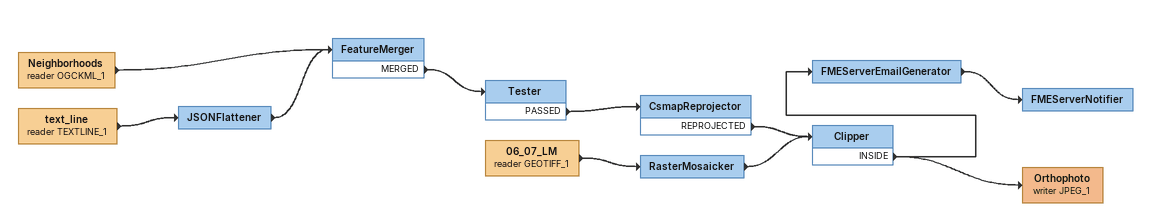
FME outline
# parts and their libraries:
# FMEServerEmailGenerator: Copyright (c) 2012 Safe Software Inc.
Neighborhoods (reader OGCKML_1)
    -> FeatureMerger
text_line (reader TEXTLINE_1)
    -> JSONFlattener
JSONFlattener
    -> FeatureMerger
FeatureMerger
    MERGED -> Tester
Tester
    PASSED -> CsmapReprojector
CsmapReprojector
    REPROJECTED -> Clipper
06_07_LM (reader GEOTIFF_1)
    -> RasterMosaicker
RasterMosaicker
    -> Clipper
Clipper
    INSIDE -> Orthophoto (writer JPEG_1)
    INSIDE -> FMEServerEmailGenerator
FMEServerEmailGenerator
    -> FMEServerNotifier
FMEServerNotifier
Orthophoto (writer JPEG_1)
